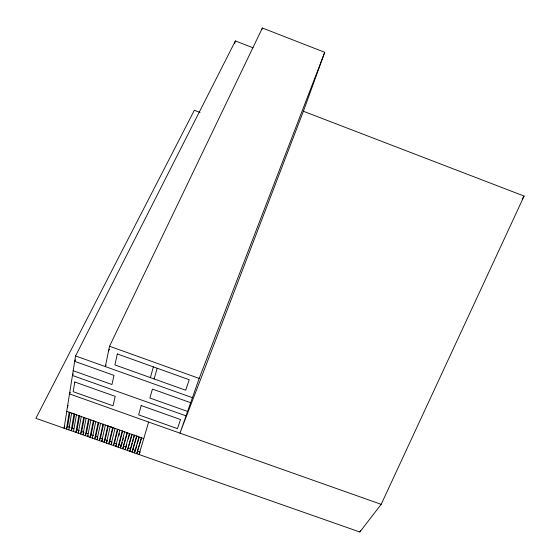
<?xml version="1.0" encoding="UTF-8"?>
<svg xmlns="http://www.w3.org/2000/svg" width="560" height="560" viewBox="0 0 560 560"><rect width="100%" height="100%" fill="white"/><g stroke="black" fill="none" stroke-linecap="round" stroke-linejoin="round"><path stroke-width="0.84" d="M253.022 47.789L235.382 40.943L75.551 355.95L66.717 411.369L143.759 438.578M66.773 411.383L64.085 428.225L64.687 426.993M69.195 412.237L66.444 429.051L67.634 426.594L69.993 412.272M68.803 429.877L71.617 413.063L74.039 413.917L71.155 430.703L72.331 428.239L74.809 413.945M73.507 431.529L76.44 414.862M78.855 415.709L75.866 432.355L77.028 429.891L79.597 415.709M81.277 416.542L78.218 433.181L78.799 431.949M83.692 417.396L80.57 434.007L81.725 431.536L84.399 417.389M86.1 418.264L82.915 434.833L83.783 432.978M88.515 419.111L85.267 435.659L86.415 433.188L89.194 419.097M90.93 419.965L87.619 436.478L88.186 435.246M93.338 420.812L89.964 437.304L91.098 434.833L93.989 420.784M324.737 52.311L199.185 378.42L179.963 433.139L303.38 111.251L324.737 52.311L262.374 28L109.529 346.241L105.336 366.59L106.078 365.029M92.309 438.13L95.753 421.666M98.161 422.513L94.661 438.949L95.781 436.478L98.784 422.478M100.569 423.36L97.006 439.775L97.846 437.92M102.977 424.207L99.344 440.594L100.464 438.116L103.565 424.165M105.385 425.054L101.689 441.42L102.802 438.942L100.464 438.116M107.786 425.901L104.034 442.239L105.14 439.761L108.346 425.845M107.198 441.203L106.372 443.065L110.243 426.545L112.644 427.392L108.717 443.884L109.809 441.399L113.169 427.357M115.003 428.442L111.055 444.703L111.601 443.464M117.404 429.289L113.393 445.529L114.478 443.037L117.901 429.212M119.805 430.136L115.731 446.348L116.809 443.863L114.478 443.037M118.86 435.736L119.469 433.3M122.206 430.983L118.069 447.167L119.147 444.675L122.675 430.892M124.621 431.76L120.407 447.986L121.205 446.117M121.688 444.682L122.325 442.246M122.745 440.615L123.382 438.179M127.022 432.6L122.745 448.805L127.456 432.516M129.395 433.517L125.076 449.624L126.784 444.71M128.303 439.061L129.605 434.224M234.738 43.344L235.382 40.943M131.796 434.364L127.407 450.443L132.209 434.252M134.19 435.204L129.745 451.262L130.788 448.77L128.464 447.951M150.388 377.615L153.37 366.877M131.012 447.965L132.356 443.135M132.797 441.525L133.469 439.117M133.917 437.507L134.589 435.092M136.584 436.051L132.076 452.081L136.969 435.932M154.126 378.945L157.164 368.235M138.978 436.891L134.407 452.9L135.184 451.024M136.822 445.592L135.443 450.401L133.119 449.582M137.277 443.989L139.118 437.57M141.372 437.738L136.738 453.719L141.722 437.605M261.912 29.568L262.374 28M70.273 392.357L69.503 393.918L148.624 422.051L139.062 454.531L140.091 452.032L137.767 451.22M200.046 112.455L194.348 110.285L35.889 418.327L359.821 532L381.178 504.343L524.111 196.07L303.38 111.251M359.821 532L360.57 530.418M108.591 350.819L109.34 349.251M67.403 407.099L68.159 405.552M73.22 373.919L72.443 375.48L186.032 415.863M75.474 359.814L74.69 361.354L114.023 375.382L111.937 384.524L73.199 370.741M522.2 198.968L524.111 196.07M67.634 426.594L69.986 427.413M72.331 428.239L73.899 428.792M77.028 429.891L79.38 430.717M81.725 431.536L84.07 432.362M86.415 433.188L87.976 433.734M91.098 434.833L93.443 435.652M95.781 436.478L97.342 437.024M105.14 439.761L107.478 440.58M109.809 441.399L112.147 442.218M119.147 444.675L121.478 445.494M123.809 446.313L126.133 447.132M148.624 422.051L381.178 504.343M187.586 411.446L149.877 398.027L152.432 389.081L190.652 402.717M75.551 355.95L192.416 397.691M109.529 346.241L199.185 378.42M74.781 381.997L73.185 391.692L113.022 405.804L115.206 396.347L74.781 381.997M117.313 353.948L114.898 364.924L185.675 390.229L189.217 379.729L117.313 353.948M141.183 405.566L138.628 414.869L177.422 428.61L180.544 419.538L141.183 405.566"/></g></svg>
